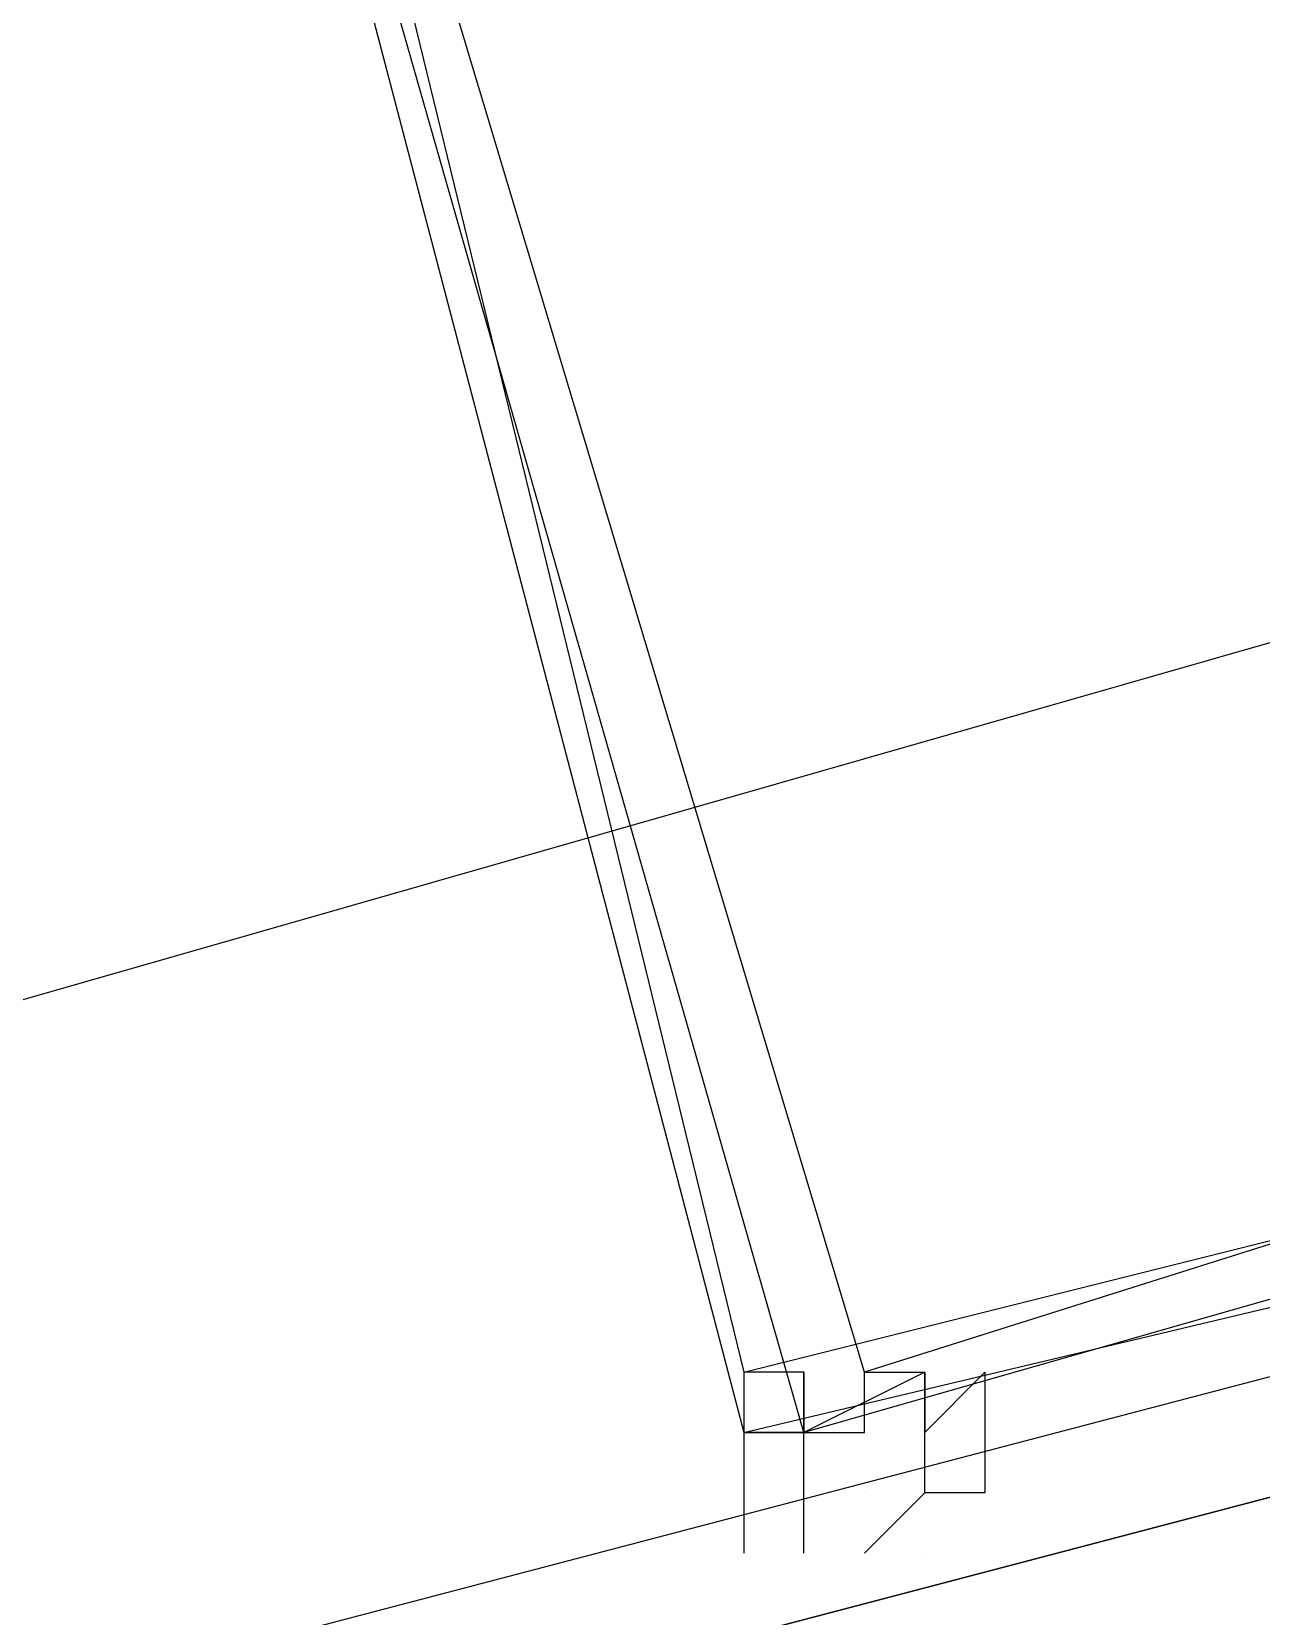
# Model space of a CAD drawing. Header units: feet. Extents: x -84 to 198, y -22 to 181.
# Drawn here: x 87.6426 to 87.9144, y 19.0971 to 19.4475 of the extents above; entities that cross this region are included whole.
import ezdxf

# ---------------------------------------------------------------- set-up
doc = ezdxf.new("R2010")
doc.units = ezdxf.units.FT
doc.layers.add('A-LINEA', color=7, linetype='CONTINUOUS')

msp = doc.modelspace()

# ---------------------------------------------------------------- linework, layer by layer
at = {"layer": 'A-LINEA'}
for p, q in [((83.1192, 17.9387), (93.6963, 20.9676)), ((83.1192, 17.9387), (93.6963, 20.9676)), ((87.84, 19.1378), (87.84, 19.1511)), ((87.84, 19.1378), (87.84, 19.1511)), ((87.8267, 19.1378), (87.8267, 19.1378)), ((87.8267, 19.1378), (87.8267, 19.1378)), ((87.8267, 19.1244), (87.8267, 19.1244)), ((87.8267, 19.1244), (87.8267, 19.1244)), ((87.8267, 19.1244), (87.8267, 19.1244)), ((87.8267, 19.1244), (87.8267, 19.1244)), ((87.8533, 19.1244), (87.84, 19.1244)), ((87.8533, 19.1244), (87.84, 19.1244)), ((87.84, 19.1111), (87.84, 19.1111)), ((87.84, 19.1111), (87.84, 19.1111))]:
    msp.add_line(p, q, dxfattribs=at)
for points in [[(87.9333, 19.7778), (87.6533, 19.6978), (87.8, 19.1378), (88.08, 19.2044), (87.9333, 19.7778)], [(87.6533, 19.6978), (87.9333, 19.7778), (88.0933, 19.2178), (87.8133, 19.1378), (87.6533, 19.6978)], [(87.9333, 19.7778), (87.6533, 19.6978), (87.8, 19.1378), (88.08, 19.2044), (87.9333, 19.7778)], [(87.6533, 19.6978), (87.9333, 19.7778), (88.0933, 19.2178), (87.8133, 19.1378), (87.6533, 19.6978)], [(87.92, 19.7644), (87.6667, 19.6978), (87.8, 19.1511), (88.0667, 19.2178), (87.92, 19.7644)], [(87.6667, 19.6844), (87.92, 19.7644), (88.08, 19.2311), (87.8267, 19.1511), (87.6667, 19.6844)], [(87.92, 19.7644), (87.6667, 19.6978), (87.8, 19.1511), (88.0667, 19.2178), (87.92, 19.7644)], [(87.6667, 19.6844), (87.92, 19.7644), (88.08, 19.2311), (87.8267, 19.1511), (87.6667, 19.6844)], [(87.92, 19.1244), (84.1067, 18.1244), (84.1067, 18.1378), (84.1067, 18.1511), (87.92, 19.1511), (87.92, 19.1378), (87.92, 19.1244)], [(87.92, 19.1244), (84.1067, 18.1244), (84.1067, 18.1378), (84.1067, 18.1511), (87.92, 19.1511), (87.92, 19.1378), (87.92, 19.1244)], [(87.84, 19.1244), (87.84, 19.1244), (87.84, 19.1244), (87.84, 19.1511), (87.84, 19.1511), (87.8133, 19.1378), (87.8133, 19.1378), (87.8133, 19.1511), (87.8133, 19.1511), (87.8133, 19.1511), (87.8133, 19.1511), (87.8133, 19.1511), (87.8, 19.1511), (87.8, 19.1378), (87.8133, 19.1378), (87.8133, 19.1378), (87.8133, 19.1378), (87.8, 19.1378), (87.8, 19.1378), (87.8, 19.1111), (87.8, 19.1111), (87.8, 19.1111)], [(87.84, 19.1244), (87.84, 19.1244), (87.84, 19.1244), (87.84, 19.1511), (87.84, 19.1511), (87.8133, 19.1378), (87.8133, 19.1378), (87.8133, 19.1511), (87.8133, 19.1511), (87.8133, 19.1511), (87.8133, 19.1511), (87.8133, 19.1511), (87.8, 19.1511), (87.8, 19.1378), (87.8133, 19.1378), (87.8133, 19.1378), (87.8133, 19.1378), (87.8, 19.1378), (87.8, 19.1378), (87.8, 19.1111), (87.8, 19.1111), (87.8, 19.1111)], [(87.8133, 19.1111), (87.8133, 19.1378), (87.8133, 19.1378), (87.8267, 19.1378), (87.8267, 19.1378), (87.8267, 19.1378), (87.8267, 19.1378), (87.8267, 19.1511), (87.8267, 19.1511), (87.8267, 19.1511), (87.84, 19.1511), (87.84, 19.1511), (87.84, 19.1511), (87.84, 19.1378), (87.84, 19.1378), (87.8533, 19.1511), (87.8533, 19.1511), (87.8533, 19.1244), (87.8533, 19.1244), (87.8533, 19.1244), (87.8533, 19.1244)], [(87.8133, 19.1111), (87.8133, 19.1378), (87.8133, 19.1378), (87.8267, 19.1378), (87.8267, 19.1378), (87.8267, 19.1378), (87.8267, 19.1378), (87.8267, 19.1511), (87.8267, 19.1511), (87.8267, 19.1511), (87.84, 19.1511), (87.84, 19.1511), (87.84, 19.1511), (87.84, 19.1378), (87.84, 19.1378), (87.8533, 19.1511), (87.8533, 19.1511), (87.8533, 19.1244), (87.8533, 19.1244), (87.8533, 19.1244), (87.8533, 19.1244)], [(87.8267, 19.1378), (87.8267, 19.1511), (87.8267, 19.1511)], [(87.8267, 19.1378), (87.8267, 19.1511), (87.8267, 19.1511)], [(87.9333, 19.0978), (84.12, 18.0978), (84.1067, 18.0978), (84.1067, 18.1244), (87.92, 19.1244), (87.9333, 19.1111), (87.9333, 19.0978)], [(87.9333, 19.0978), (84.12, 18.0978), (84.1067, 18.0978), (84.1067, 18.1244), (87.92, 19.1244), (87.9333, 19.1111), (87.9333, 19.0978)], [(87.8133, 19.1111), (87.8133, 19.1111), (87.8133, 19.1244)], [(87.8133, 19.1111), (87.8133, 19.1111), (87.8133, 19.1244)], [(87.84, 19.1244), (87.8267, 19.1111), (87.8267, 19.1111), (87.8267, 19.1111)], [(87.84, 19.1244), (87.8267, 19.1111), (87.8267, 19.1111), (87.8267, 19.1111)]]:
    msp.add_lwpolyline(points, dxfattribs=at)
msp.add_lwpolyline([(87.8133, 19.1378), (87.8133, 19.1378), (87.8133, 19.1511), (87.8133, 19.1511)], close=True, dxfattribs=at)
msp.add_lwpolyline([(87.8133, 19.1378), (87.8133, 19.1378), (87.8133, 19.1511), (87.8133, 19.1511)], close=True, dxfattribs=at)

doc.saveas('drawing.dxf')
